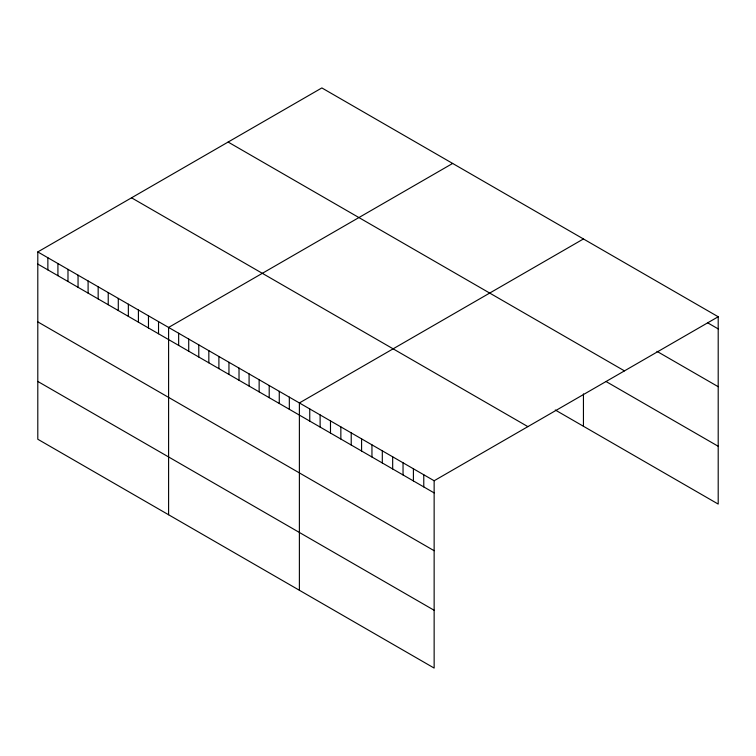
<?xml version="1.0" encoding="UTF-8"?>
<svg xmlns="http://www.w3.org/2000/svg" width="756" height="756" viewBox="0 0 756 756"><rect width="100%" height="100%" fill="white"/><g stroke="black" fill="none" stroke-linecap="round" stroke-linejoin="round"><path stroke-width="1.13" d="M37.8 251.928L434.142 480.75L434.142 668.068L37.8 439.245L37.8 251.928L321.858 87.932L718.2 316.755L718.2 504.072L555.273 410.007M452.655 163.438L168.597 327.442L168.597 514.76M583.443 238.953L299.385 402.948L299.385 590.275M434.142 480.75L718.2 316.755M707.833 322.916L718.2 328.898M656.945 351.342L718.2 386.703M228.123 142.052L624.465 370.875M606.057 381.525L718.2 446.267M131.535 197.807L527.877 426.63M37.8 264.071L434.142 492.903M37.8 321.876L434.142 550.708M37.8 381.44L434.142 610.262M583.443 393.904L583.443 426.271M423.776 474.768L423.776 486.911M413.409 468.786L413.409 480.929M403.042 462.795L403.042 474.948M392.676 456.813L392.676 468.956M382.309 450.831L382.309 462.974M371.952 444.849L371.952 456.993M361.585 438.858L361.585 451.001M351.219 432.876L351.219 445.019M340.852 426.894L340.852 439.038M330.485 420.903L330.485 433.056M320.119 414.921L320.119 427.064M309.752 408.939L309.752 421.083M289.321 397.146L289.321 409.289M279.266 391.334L279.266 403.477M269.202 385.522L269.202 397.675M259.138 379.72L259.138 391.863M249.083 373.908L249.083 386.051M239.019 368.096L239.019 380.249M228.955 362.294L228.955 374.437M218.9 356.482L218.9 368.626M208.836 350.671L208.836 362.823M198.781 344.868L198.781 357.012M188.716 339.057L188.716 351.2M178.652 333.245L178.652 345.397M158.533 321.631L158.533 333.774M148.469 315.819L148.469 327.972M138.414 310.017L138.414 322.16M128.35 304.205L128.35 316.348M118.286 298.393L118.286 310.546M108.231 292.591L108.231 304.734M98.167 286.779L98.167 298.922M88.102 280.967L88.102 293.111M78.048 275.165L78.048 287.308M67.983 269.353L67.983 281.497M57.919 263.542L57.919 275.685M47.864 257.739L47.864 269.883"/></g></svg>
